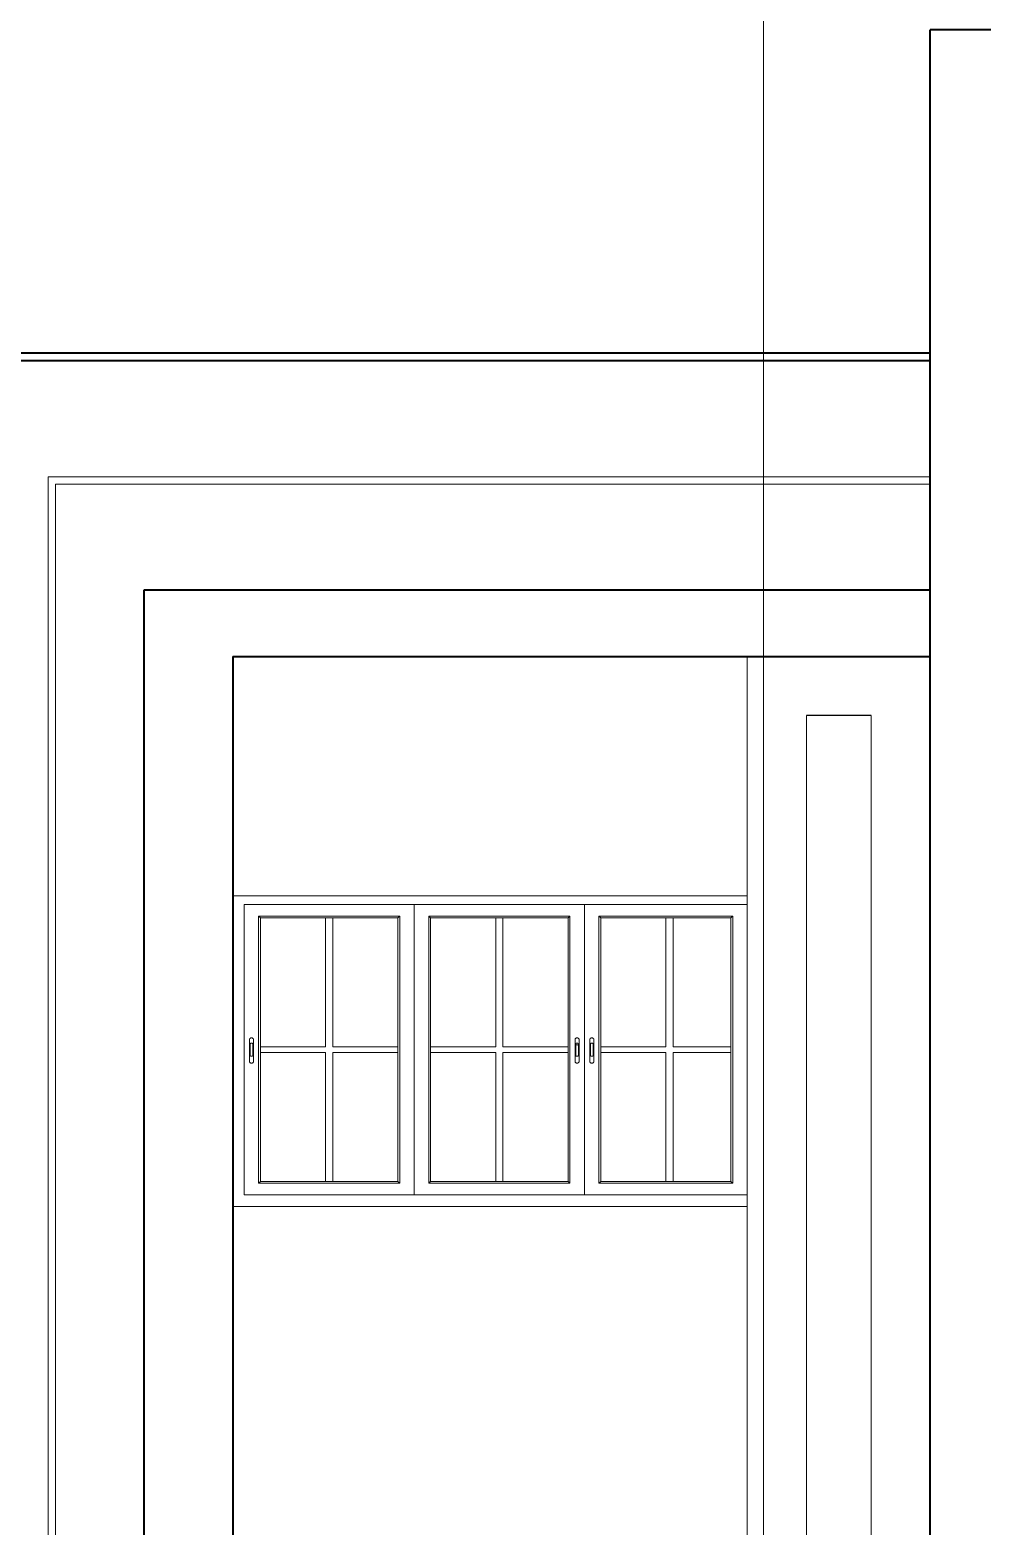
# Model space of a CAD drawing. Header units: inches. Extents: x 136316 to 155547, y -21384 to -17606.
# Drawn here: x 151891.9 to 152020.6, y -20206 to -20003.9 of the extents above; entities that cross this region are included whole.
import ezdxf

# ---------------------------------------------------------------- set-up
doc = ezdxf.new("R2010")
doc.units = ezdxf.units.IN
doc.header["$LTSCALE"] = 0.5
doc.header["$MEASUREMENT"] = 0
for name, color, linetype, lineweight in [('Annotate-Lite.w', 177, 'Continuous', 9), ('DIM 1-100', 4, 'Continuous', 13), ('HACTH', 253, 'Continuous', 9), ('wall', 1, 'Continuous', 40), ('wall light', 6, 'Continuous', 25), ('window', 4, 'Continuous', 13)]:
    doc.layers.add(name, color=color, linetype=linetype, lineweight=lineweight)

msp = doc.modelspace()

# ---------------------------------------------------------------- linework, layer by layer
at = {"layer": 'Annotate-Lite.w'}
msp.add_xline((151991.08, -18505.8), (0, 1), dxfattribs=at)
at = {"layer": 'DIM 1-100'}
msp.add_line((151919.38, -20120.85), (151988.88, -20120.85), dxfattribs=at)
at = {"layer": 'HACTH'}
for p, q in [((151894.38, -20064.25), (152013.63, -20064.25)), ((151894.38, -20064.25), (151894.38, -20328.52)), ((151895.38, -20065.25), (151895.38, -20328.52)), ((152013.63, -20065.25), (151895.38, -20065.25)), ((151988.88, -20319.52), (151988.88, -20088.52)), ((151996.88, -20096.52), (151996.88, -20319.52)), ((152005.63, -20319.52), (152005.63, -20096.52))]:
    msp.add_line(p, q, dxfattribs=at)
at = {"layer": 'wall'}
for p, q in [((152018.63, -20003.88), (152013.63, -20003.88)), ((152013.63, -20328.52), (152013.63, -20003.88)), ((152151.88, -20003.88), (152018.63, -20003.88)), ((151841.5, -20047.52), (152013.63, -20047.52)), ((151841.5, -20048.52), (152013.63, -20048.52)), ((151907.38, -20079.52), (152013.63, -20079.52)), ((151907.38, -20328.52), (151907.38, -20079.52)), ((151919.38, -20088.52), (152013.63, -20088.52)), ((151919.38, -20088.52), (151919.38, -20319.52))]:
    msp.add_line(p, q, dxfattribs=at)
at = {"layer": 'wall light'}
msp.add_line((152005.63, -20096.52), (151996.88, -20096.52), dxfattribs=at)
at = {"layer": 'window'}
for p, q in [((151919.38, -20162.85), (151919.38, -20120.85)), ((151920.88, -20161.27), (151920.88, -20122.03)), ((151988.88, -20122.03), (151920.88, -20122.03)), ((151943.88, -20122.03), (151943.88, -20161.27)), ((151966.88, -20122.03), (151966.88, -20161.27)), ((151988.88, -20122.03), (151988.88, -20161.27)), ((151922.84, -20159.67), (151922.84, -20123.63)), ((151922.84, -20123.63), (151941.92, -20123.63)), ((151923.09, -20123.83), (151922.84, -20123.63)), ((151923.09, -20159.47), (151923.09, -20123.83)), ((151941.67, -20123.83), (151923.09, -20123.83)), ((151931.89, -20123.83), (151931.89, -20141.25)), ((151932.87, -20123.83), (151932.87, -20141.25)), ((151941.67, -20123.83), (151941.92, -20123.63)), ((151941.67, -20123.83), (151941.67, -20159.47)), ((151941.92, -20123.63), (151941.92, -20159.67)), ((151964.92, -20123.63), (151945.84, -20123.63)), ((151945.84, -20123.63), (151945.84, -20159.67)), ((151946.09, -20123.83), (151945.84, -20123.63)), ((151946.09, -20123.83), (151946.09, -20159.47)), ((151946.09, -20123.83), (151964.67, -20123.83)), ((151954.89, -20123.83), (151954.89, -20141.25)), ((151955.87, -20123.83), (151955.87, -20141.25)), ((151964.67, -20123.83), (151964.92, -20123.63)), ((151964.67, -20159.47), (151964.67, -20123.83)), ((151964.92, -20159.67), (151964.92, -20123.63)), ((151968.84, -20159.67), (151968.84, -20123.63)), ((151968.84, -20123.63), (151986.92, -20123.63)), ((151969.09, -20123.83), (151968.84, -20123.63)), ((151969.09, -20159.47), (151969.09, -20123.83)), ((151986.67, -20123.83), (151969.09, -20123.83)), ((151977.89, -20123.83), (151977.89, -20141.25)), ((151978.87, -20123.83), (151978.87, -20141.25)), ((151986.67, -20123.83), (151986.92, -20123.63)), ((151986.67, -20123.83), (151986.67, -20159.47)), ((151986.92, -20123.63), (151986.92, -20159.67)), ((151921.61, -20140.23), (151921.62, -20140.2)), ((151921.61, -20140.26), (151921.62, -20140.2)), ((151921.61, -20140.26), (151921.61, -20140.23)), ((151921.61, -20143.27), (151921.61, -20140.26)), ((151921.62, -20140.2), (151921.64, -20140.17)), ((151921.64, -20140.17), (151921.66, -20140.14)), ((151921.69, -20140.12), (151921.66, -20140.14)), ((151921.72, -20140.1), (151921.69, -20140.12)), ((151921.7, -20140.88), (151921.69, -20140.9)), ((151921.69, -20140.9), (151921.69, -20142.41)), ((151921.71, -20140.84), (151921.7, -20140.86)), ((151921.7, -20140.86), (151921.7, -20140.88)), ((151921.73, -20140.82), (151921.71, -20140.84)), ((151921.72, -20140.1), (151921.75, -20140.08)), ((151921.75, -20140.8), (151921.73, -20140.82)), ((151921.79, -20140.07), (151921.75, -20140.08)), ((151921.77, -20140.79), (151921.75, -20140.8)), ((151921.79, -20140.78), (151921.77, -20140.79)), ((151921.83, -20140.07), (151921.79, -20140.07)), ((151921.82, -20140.77), (151921.79, -20140.78)), ((151921.85, -20140.77), (151921.82, -20140.77)), ((151921.88, -20140.06), (151921.83, -20140.07)), ((151921.88, -20140.77), (151921.85, -20140.77)), ((151921.92, -20140.07), (151921.88, -20140.06)), ((151921.9, -20140.77), (151921.88, -20140.77)), ((151921.93, -20140.77), (151921.9, -20140.77)), ((151921.92, -20140.07), (151921.96, -20140.07)), ((151921.96, -20140.78), (151921.93, -20140.77)), ((151921.96, -20140.07), (151922, -20140.08)), ((151921.98, -20140.79), (151921.96, -20140.78)), ((151922, -20140.8), (151921.98, -20140.79)), ((151922, -20140.08), (151922.03, -20140.1)), ((151922.02, -20140.82), (151922, -20140.8)), ((151922.04, -20140.84), (151922.02, -20140.82)), ((151922.03, -20140.1), (151922.07, -20140.12)), ((151922.05, -20140.86), (151922.04, -20140.84)), ((151922.06, -20140.88), (151922.05, -20140.86)), ((151922.06, -20140.9), (151922.06, -20140.88)), ((151922.06, -20142.41), (151922.06, -20140.9)), ((151922.07, -20140.12), (151922.09, -20140.14)), ((151922.12, -20140.17), (151922.09, -20140.14)), ((151922.13, -20140.2), (151922.12, -20140.17)), ((151922.14, -20140.23), (151922.13, -20140.2)), ((151922.14, -20140.23), (151922.15, -20140.26)), ((151922.15, -20140.26), (151922.15, -20143.27)), ((151923.09, -20141.25), (151931.89, -20141.25)), ((151932.87, -20141.25), (151941.67, -20141.25)), ((151954.89, -20141.25), (151946.09, -20141.25)), ((151964.67, -20141.25), (151955.87, -20141.25)), ((151965.62, -20140.23), (151965.61, -20140.26)), ((151965.61, -20140.26), (151965.61, -20143.27)), ((151965.63, -20140.2), (151965.62, -20140.23)), ((151965.64, -20140.17), (151965.63, -20140.2)), ((151965.67, -20140.14), (151965.64, -20140.17)), ((151965.69, -20140.12), (151965.67, -20140.14)), ((151965.73, -20140.1), (151965.69, -20140.12)), ((151965.7, -20140.9), (151965.71, -20140.88)), ((151965.7, -20141.12), (151965.7, -20140.9)), ((151965.7, -20141.12), (151965.71, -20141.1)), ((151965.7, -20142.41), (151965.7, -20141.12)), ((151965.71, -20140.86), (151965.72, -20140.84)), ((151965.71, -20140.88), (151965.71, -20140.86)), ((151965.71, -20141.08), (151965.72, -20141.06)), ((151965.71, -20141.1), (151965.71, -20141.08)), ((151965.72, -20140.84), (151965.74, -20140.82)), ((151965.72, -20141.06), (151965.74, -20141.04)), ((151965.76, -20140.08), (151965.73, -20140.1)), ((151965.74, -20140.82), (151965.76, -20140.8)), ((151965.74, -20141.04), (151965.76, -20141.03)), ((151965.8, -20140.07), (151965.76, -20140.08)), ((151965.76, -20140.8), (151965.78, -20140.79)), ((151965.76, -20141.03), (151965.78, -20141.01)), ((151965.78, -20140.79), (151965.8, -20140.78)), ((151965.78, -20141.01), (151965.8, -20141)), ((151965.84, -20140.07), (151965.8, -20140.07)), ((151965.8, -20140.78), (151965.83, -20140.77)), ((151965.8, -20141), (151965.83, -20140.99)), ((151965.83, -20140.77), (151965.86, -20140.77)), ((151965.83, -20140.99), (151965.86, -20140.99)), ((151965.89, -20140.06), (151965.84, -20140.07)), ((151965.86, -20140.77), (151965.89, -20140.77)), ((151965.86, -20140.99), (151965.89, -20140.99)), ((151965.93, -20140.07), (151965.89, -20140.06)), ((151965.89, -20140.77), (151965.91, -20140.77)), ((151965.89, -20140.99), (151965.91, -20140.99)), ((151965.91, -20140.77), (151965.94, -20140.77)), ((151965.91, -20140.99), (151965.94, -20140.99)), ((151965.97, -20140.07), (151965.93, -20140.07)), ((151965.94, -20140.77), (151965.97, -20140.78)), ((151965.94, -20140.99), (151965.97, -20141)), ((151966.01, -20140.08), (151965.97, -20140.07)), ((151965.97, -20140.78), (151965.99, -20140.79)), ((151965.97, -20141), (151965.99, -20141.01)), ((151965.99, -20140.79), (151966.01, -20140.8)), ((151965.99, -20141.01), (151966.01, -20141.03)), ((151966.04, -20140.1), (151966.01, -20140.08)), ((151966.01, -20140.8), (151966.03, -20140.82)), ((151966.01, -20141.03), (151966.03, -20141.04)), ((151966.03, -20140.82), (151966.05, -20140.84)), ((151966.03, -20141.04), (151966.05, -20141.06)), ((151966.08, -20140.12), (151966.04, -20140.1)), ((151966.05, -20140.84), (151966.06, -20140.86)), ((151966.05, -20141.06), (151966.06, -20141.08)), ((151966.06, -20140.86), (151966.06, -20140.88)), ((151966.06, -20140.88), (151966.07, -20140.9)), ((151966.06, -20141.08), (151966.06, -20141.1)), ((151966.06, -20141.1), (151966.07, -20141.12)), ((151966.07, -20142.41), (151966.07, -20140.9)), ((151966.1, -20140.14), (151966.08, -20140.12)), ((151966.13, -20140.17), (151966.1, -20140.14)), ((151966.14, -20140.2), (151966.13, -20140.17)), ((151966.15, -20140.23), (151966.14, -20140.2)), ((151966.16, -20140.26), (151966.14, -20140.2)), ((151966.16, -20140.26), (151966.15, -20140.23)), ((151966.16, -20143.27), (151966.16, -20140.26)), ((151967.61, -20140.23), (151967.62, -20140.2)), ((151967.61, -20140.26), (151967.62, -20140.2)), ((151967.61, -20140.26), (151967.61, -20140.23)), ((151967.61, -20143.27), (151967.61, -20140.26)), ((151967.62, -20140.2), (151967.64, -20140.17)), ((151967.64, -20140.17), (151967.66, -20140.14)), ((151967.69, -20140.12), (151967.66, -20140.14)), ((151967.72, -20140.1), (151967.69, -20140.12)), ((151967.7, -20140.88), (151967.69, -20140.9)), ((151967.69, -20140.9), (151967.69, -20142.41)), ((151967.71, -20140.84), (151967.7, -20140.86)), ((151967.7, -20140.86), (151967.7, -20140.88)), ((151967.73, -20140.82), (151967.71, -20140.84)), ((151967.72, -20140.1), (151967.75, -20140.08)), ((151967.75, -20140.8), (151967.73, -20140.82)), ((151967.79, -20140.07), (151967.75, -20140.08)), ((151967.77, -20140.79), (151967.75, -20140.8)), ((151967.79, -20140.78), (151967.77, -20140.79)), ((151967.83, -20140.07), (151967.79, -20140.07)), ((151967.82, -20140.77), (151967.79, -20140.78)), ((151967.85, -20140.77), (151967.82, -20140.77)), ((151967.88, -20140.06), (151967.83, -20140.07)), ((151967.88, -20140.77), (151967.85, -20140.77)), ((151967.92, -20140.07), (151967.88, -20140.06)), ((151967.9, -20140.77), (151967.88, -20140.77)), ((151967.93, -20140.77), (151967.9, -20140.77)), ((151967.92, -20140.07), (151967.96, -20140.07)), ((151967.96, -20140.78), (151967.93, -20140.77)), ((151967.96, -20140.07), (151968, -20140.08)), ((151967.98, -20140.79), (151967.96, -20140.78)), ((151968, -20140.8), (151967.98, -20140.79)), ((151968, -20140.08), (151968.03, -20140.1)), ((151968.02, -20140.82), (151968, -20140.8)), ((151968.04, -20140.84), (151968.02, -20140.82)), ((151968.03, -20140.1), (151968.07, -20140.12)), ((151968.05, -20140.86), (151968.04, -20140.84)), ((151968.06, -20140.88), (151968.05, -20140.86)), ((151968.06, -20140.9), (151968.06, -20140.88)), ((151968.06, -20142.41), (151968.06, -20140.9)), ((151968.07, -20140.12), (151968.09, -20140.14)), ((151968.12, -20140.17), (151968.09, -20140.14)), ((151968.13, -20140.2), (151968.12, -20140.17)), ((151968.14, -20140.23), (151968.13, -20140.2)), ((151968.14, -20140.23), (151968.15, -20140.26)), ((151968.15, -20140.26), (151968.15, -20143.27)), ((151969.09, -20141.25), (151977.89, -20141.25)), ((151978.87, -20141.25), (151986.67, -20141.25)), ((151921.61, -20143.3), (151921.61, -20143.27)), ((151921.7, -20142.44), (151921.69, -20142.41)), ((151921.7, -20142.46), (151921.7, -20142.44)), ((151921.71, -20142.47), (151921.7, -20142.46)), ((151921.73, -20142.49), (151921.71, -20142.47)), ((151921.75, -20142.51), (151921.73, -20142.49)), ((151921.77, -20142.52), (151921.75, -20142.51)), ((151921.79, -20142.53), (151921.77, -20142.52)), ((151921.82, -20142.54), (151921.79, -20142.53)), ((151921.85, -20142.55), (151921.82, -20142.54)), ((151921.88, -20142.55), (151921.85, -20142.55)), ((151921.9, -20142.55), (151921.88, -20142.55)), ((151921.93, -20142.54), (151921.9, -20142.55)), ((151921.96, -20142.53), (151921.93, -20142.54)), ((151921.98, -20142.52), (151921.96, -20142.53)), ((151922, -20142.51), (151921.98, -20142.52)), ((151922.02, -20142.49), (151922, -20142.51)), ((151922.04, -20142.47), (151922.02, -20142.49)), ((151922.05, -20142.46), (151922.04, -20142.47)), ((151922.06, -20142.44), (151922.05, -20142.46)), ((151922.06, -20142.41), (151922.06, -20142.44)), ((151922.15, -20143.27), (151922.13, -20143.33)), ((151922.14, -20143.3), (151922.15, -20143.27)), ((151923.09, -20142.05), (151931.89, -20142.05)), ((151931.89, -20142.05), (151931.89, -20159.47)), ((151932.87, -20142.05), (151941.67, -20142.05)), ((151932.87, -20142.05), (151932.87, -20159.47)), ((151954.89, -20142.05), (151946.09, -20142.05)), ((151954.89, -20142.05), (151954.89, -20159.47)), ((151955.87, -20142.05), (151955.87, -20159.47)), ((151964.67, -20142.05), (151955.87, -20142.05)), ((151965.62, -20143.3), (151965.61, -20143.27)), ((151965.61, -20143.27), (151965.63, -20143.33)), ((151965.7, -20142.41), (151965.71, -20142.44)), ((151965.71, -20142.44), (151965.71, -20142.46)), ((151965.71, -20142.46), (151965.72, -20142.47)), ((151965.72, -20142.47), (151965.74, -20142.49)), ((151965.74, -20142.49), (151965.76, -20142.51)), ((151965.76, -20142.51), (151965.78, -20142.52)), ((151965.78, -20142.52), (151965.8, -20142.53)), ((151965.8, -20142.53), (151965.83, -20142.54)), ((151965.83, -20142.54), (151965.86, -20142.55)), ((151965.86, -20142.55), (151965.89, -20142.55)), ((151965.89, -20142.55), (151965.91, -20142.55)), ((151965.91, -20142.55), (151965.94, -20142.54)), ((151965.94, -20142.54), (151965.97, -20142.53)), ((151965.97, -20142.53), (151965.99, -20142.52)), ((151965.99, -20142.52), (151966.01, -20142.51)), ((151966.01, -20142.51), (151966.03, -20142.49)), ((151966.03, -20142.49), (151966.05, -20142.47)), ((151966.05, -20142.47), (151966.06, -20142.46)), ((151966.06, -20142.44), (151966.07, -20142.41)), ((151966.06, -20142.46), (151966.06, -20142.44)), ((151966.15, -20143.3), (151966.16, -20143.27)), ((151967.61, -20143.3), (151967.61, -20143.27)), ((151967.7, -20142.44), (151967.69, -20142.41)), ((151967.7, -20142.46), (151967.7, -20142.44)), ((151967.71, -20142.47), (151967.7, -20142.46)), ((151967.73, -20142.49), (151967.71, -20142.47)), ((151967.75, -20142.51), (151967.73, -20142.49)), ((151967.77, -20142.52), (151967.75, -20142.51)), ((151967.79, -20142.53), (151967.77, -20142.52)), ((151967.82, -20142.54), (151967.79, -20142.53)), ((151967.85, -20142.55), (151967.82, -20142.54)), ((151967.88, -20142.55), (151967.85, -20142.55)), ((151967.9, -20142.55), (151967.88, -20142.55)), ((151967.93, -20142.54), (151967.9, -20142.55)), ((151967.96, -20142.53), (151967.93, -20142.54)), ((151967.98, -20142.52), (151967.96, -20142.53)), ((151968, -20142.51), (151967.98, -20142.52)), ((151968.02, -20142.49), (151968, -20142.51)), ((151968.04, -20142.47), (151968.02, -20142.49)), ((151968.05, -20142.46), (151968.04, -20142.47)), ((151968.06, -20142.44), (151968.05, -20142.46)), ((151968.06, -20142.41), (151968.06, -20142.44)), ((151968.15, -20143.27), (151968.13, -20143.33)), ((151968.14, -20143.3), (151968.15, -20143.27)), ((151969.09, -20142.05), (151977.89, -20142.05)), ((151977.89, -20142.05), (151977.89, -20159.47)), ((151978.87, -20142.05), (151986.67, -20142.05)), ((151978.87, -20142.05), (151978.87, -20159.47)), ((151921.62, -20143.33), (151921.61, -20143.3)), ((151921.62, -20143.33), (151921.64, -20143.36)), ((151921.64, -20143.36), (151921.66, -20143.39)), ((151921.66, -20143.39), (151921.69, -20143.41)), ((151921.72, -20143.43), (151921.69, -20143.41)), ((151921.75, -20143.45), (151921.72, -20143.43)), ((151921.75, -20143.45), (151921.79, -20143.46)), ((151921.83, -20143.47), (151921.79, -20143.46)), ((151921.88, -20143.47), (151921.83, -20143.47)), ((151921.88, -20143.47), (151921.92, -20143.47)), ((151921.92, -20143.47), (151921.96, -20143.46)), ((151922, -20143.45), (151921.96, -20143.46)), ((151922.03, -20143.43), (151922, -20143.45)), ((151922.03, -20143.43), (151922.07, -20143.41)), ((151922.07, -20143.41), (151922.09, -20143.39)), ((151922.09, -20143.39), (151922.12, -20143.36)), ((151922.13, -20143.33), (151922.12, -20143.36)), ((151922.14, -20143.3), (151922.13, -20143.33)), ((151965.62, -20143.3), (151965.63, -20143.33)), ((151965.63, -20143.33), (151965.64, -20143.36)), ((151965.64, -20143.36), (151965.67, -20143.39)), ((151965.67, -20143.39), (151965.69, -20143.41)), ((151965.69, -20143.41), (151965.73, -20143.43)), ((151965.73, -20143.43), (151965.76, -20143.45)), ((151965.76, -20143.45), (151965.8, -20143.46)), ((151965.8, -20143.46), (151965.84, -20143.47)), ((151965.84, -20143.47), (151965.89, -20143.47)), ((151965.89, -20143.47), (151965.93, -20143.47)), ((151965.93, -20143.47), (151965.97, -20143.46)), ((151965.97, -20143.46), (151966.01, -20143.45)), ((151966.01, -20143.45), (151966.04, -20143.43)), ((151966.04, -20143.43), (151966.08, -20143.41)), ((151966.08, -20143.41), (151966.1, -20143.39)), ((151966.1, -20143.39), (151966.13, -20143.36)), ((151966.13, -20143.36), (151966.14, -20143.33)), ((151966.14, -20143.33), (151966.15, -20143.3)), ((151967.62, -20143.33), (151967.61, -20143.3)), ((151967.62, -20143.33), (151967.64, -20143.36)), ((151967.64, -20143.36), (151967.66, -20143.39)), ((151967.66, -20143.39), (151967.69, -20143.41)), ((151967.72, -20143.43), (151967.69, -20143.41)), ((151967.75, -20143.45), (151967.72, -20143.43)), ((151967.75, -20143.45), (151967.79, -20143.46)), ((151967.83, -20143.47), (151967.79, -20143.46)), ((151967.88, -20143.47), (151967.83, -20143.47)), ((151967.88, -20143.47), (151967.92, -20143.47)), ((151967.92, -20143.47), (151967.96, -20143.46)), ((151968, -20143.45), (151967.96, -20143.46)), ((151968.03, -20143.43), (151968, -20143.45)), ((151968.03, -20143.43), (151968.07, -20143.41)), ((151968.07, -20143.41), (151968.09, -20143.39)), ((151968.09, -20143.39), (151968.12, -20143.36)), ((151968.13, -20143.33), (151968.12, -20143.36)), ((151968.14, -20143.3), (151968.13, -20143.33)), ((151922.84, -20159.67), (151923.09, -20159.47)), ((151941.67, -20159.47), (151923.09, -20159.47)), ((151941.67, -20159.47), (151941.92, -20159.67)), ((151946.09, -20159.47), (151945.84, -20159.67)), ((151946.09, -20159.47), (151964.67, -20159.47)), ((151964.92, -20159.67), (151964.67, -20159.47)), ((151968.84, -20159.67), (151969.09, -20159.47)), ((151986.67, -20159.47), (151969.09, -20159.47)), ((151986.67, -20159.47), (151986.92, -20159.67)), ((151920.88, -20161.27), (151943.88, -20161.27)), ((151941.92, -20159.67), (151922.84, -20159.67)), ((151966.88, -20161.27), (151943.88, -20161.27)), ((151945.84, -20159.67), (151964.92, -20159.67)), ((151966.88, -20161.27), (151988.88, -20161.27)), ((151986.92, -20159.67), (151968.84, -20159.67)), ((151988.88, -20162.85), (151919.38, -20162.85))]:
    msp.add_line(p, q, dxfattribs=at)

doc.saveas('drawing.dxf')
